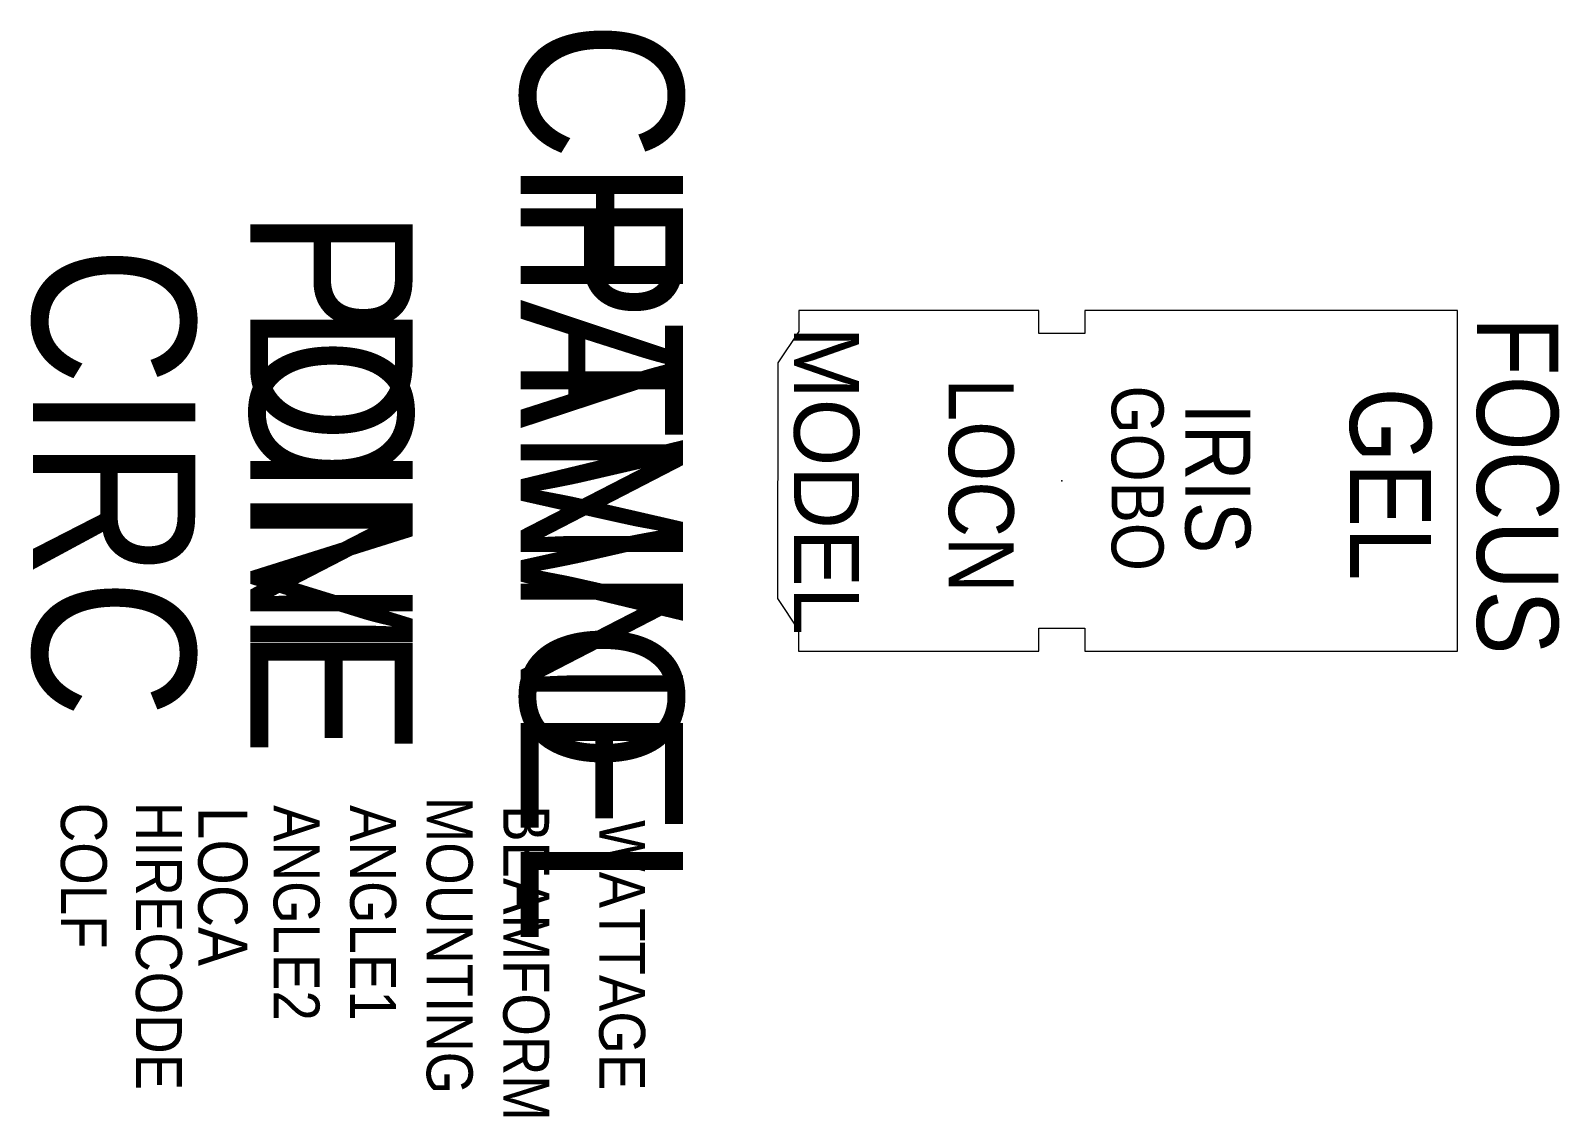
# Model space of a CAD drawing. Extents: x -940 to 2, y -2160 to -1490.
import ezdxf
from ezdxf.enums import TextEntityAlignment as Align

# ---------------------------------------------------------------- set-up
doc = ezdxf.new("R2010")
doc.units = 0
doc.header["$MEASUREMENT"] = 0
for name, color, linetype in [('CHANNEL', 3, 'CONTINUOUS'), ('CIRC', 6, 'CONTINUOUS'), ('DIMMER', 4, 'CONTINUOUS'), ('FOCUS', 30, 'CONTINUOUS'), ('GEL', 1, 'CONTINUOUS'), ('LANTERNS', 4, 'CONTINUOUS'), ('LOCATION', 7, 'CONTINUOUS'), ('MODEL', 6, 'CONTINUOUS'), ('PATCH', 5, 'CONTINUOUS'), ('PATCH2', 5, 'CONTINUOUS')]:
    doc.layers.add(name, color=color, linetype=linetype)

msp = doc.modelspace()

# ---------------------------------------------------------------- linework, layer by layer
at = {"layer": 'LANTERNS', "color": 0}
msp.add_lwpolyline([(-60.92, -1662.77), (-290.59, -1662.77), (-290.59, -1676.96), (-318.97, -1676.96), (-318.97, -1662.77), (-466.67, -1662.77), (-466.67, -1675.73), (-479.63, -1695.16), (-479.87, -1840.38), (-466.92, -1859.81), (-466.92, -1872.76), (-318.97, -1872.76), (-318.97, -1858.57), (-290.59, -1858.57), (-290.59, -1872.76), (-60.92, -1872.76)], close=True, dxfattribs=at)
msp.add_point((-304.78, -1767.77), dxfattribs=at)

# ---------------------------------------------------------------- texts
at = {"layer": 'CHANNEL', "width": 0.89}
msp.add_attdef('CHANNEL', text='', height=100, rotation=270, dxfattribs=at).set_placement((-638.12, -1768.62), align=Align.CENTER)
at = {"layer": 'CIRC', "width": 0.89}
msp.add_attdef('CIRC', text='', height=100, rotation=270, dxfattribs=at).set_placement((-938.74, -1768.62), align=Align.CENTER)
at = {"layer": 'DIMMER', "width": 0.89}
msp.add_attdef('DIM', text='', height=100, rotation=270, dxfattribs=at).set_placement((-804.78, -1767.77), align=Align.CENTER)
at = {"layer": 'FOCUS', "width": 0.89}
msp.add_attdef('FOCUS', text='', height=50, rotation=270, dxfattribs=at).set_placement((-48.85, -1770.8), align=Align.CENTER)
at = {"layer": 'GEL', "width": 0.89}
for tag, height, p in [('GOBO', 32, (-274.04, -1766.23)), ('GEL', 50, (-127.15, -1769.85))]:
    msp.add_attdef(tag, text='', height=height, rotation=270, dxfattribs=at).set_placement(p, align=Align.CENTER)
at = {"layer": 'LANTERNS', "color": 0, "width": 0.89}
msp.add_attdef('IRIS', text='', height=40, rotation=270, dxfattribs=at).set_placement((-208.56, -1766.23), align=Align.MIDDLE)
at = {"layer": 'LANTERNS', "color": 0, "width": 0.89, "flags": 1}
for tag, p, s, height in [('COLF', (-921.5, -1966.27), 'N', 28.3), ('HIRECODE', (-875.21, -1965.63), '', 28.3), ('ANGLE2', (-790.43, -1967.75), '180', 28.305), ('ANGLE1', (-743.25, -1967.75), '0', 28.3), ('MOUNTING', (-696.08, -1962.55), 'STANDARD HOOK CLAMP', 28.3047), ('LOCA', (-836.81, -1968.85), '', 30.26), ('BEAMFORM', (-648.9, -1967.75), 'C', 28.3), ('WATTAGE', (-589.79, -1976.96), '500', 28.305)]:
    msp.add_attdef(tag, p, s, height=height, rotation=270, dxfattribs=at)
at = {"layer": 'LOCATION', "width": 0.89}
msp.add_attdef('LOCN', text='', height=40, rotation=270, dxfattribs=at).set_placement((-374.37, -1770.7), align=Align.CENTER)
at = {"layer": 'MODEL'}
msp.add_attdef('MODEL', text='500w SHORT', height=40, rotation=270, dxfattribs=at).set_placement((-469.7, -1767.77), align=Align.CENTER)
at = {"layer": 'PATCH', "width": 0.89}
msp.add_attdef('PONE', text='', height=100, rotation=270, dxfattribs=at).set_placement((-804.78, -1768.62), align=Align.CENTER)
at = {"layer": 'PATCH2', "width": 0.89}
msp.add_attdef('PTWO', text='', height=100, rotation=270, dxfattribs=at).set_placement((-638.12, -1768.62), align=Align.CENTER)

doc.saveas('drawing.dxf')
